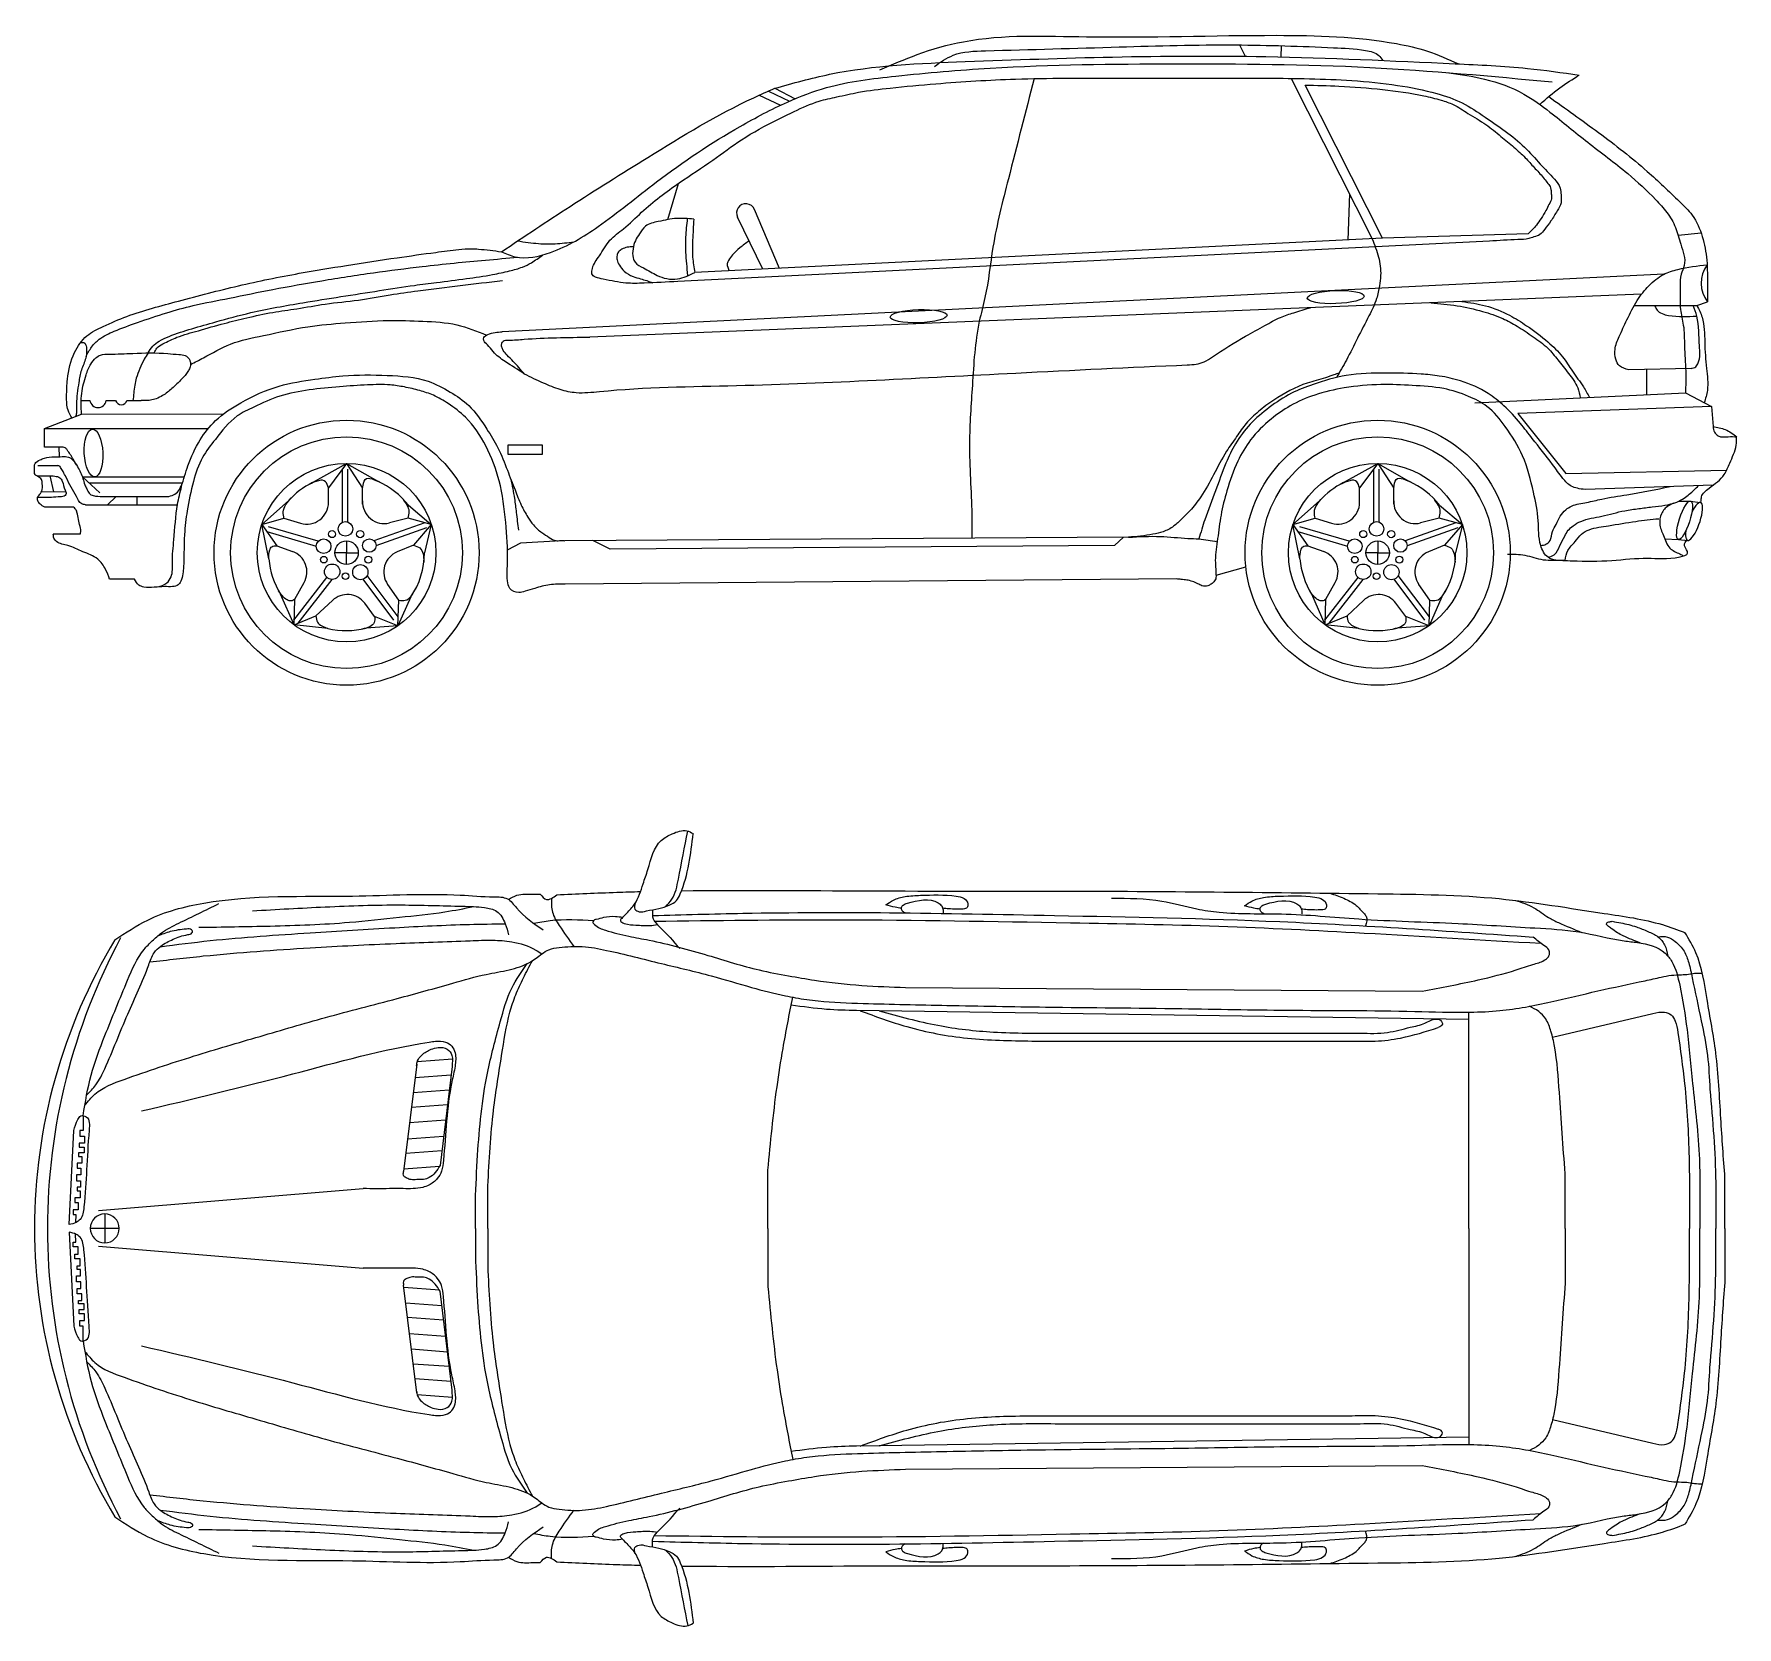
# Model space of a CAD drawing. Header units: millimetres. Extents: x 116290 to 180258, y 22146 to 121276.
# Drawn here: x 140683 to 145370, y 46022 to 50408 of the extents above; entities that cross this region are included whole.
import ezdxf

# ---------------------------------------------------------------- set-up
doc = ezdxf.new("R2010")
doc.units = ezdxf.units.MM

# ---------------------------------------------------------------- blocks, each defined once
blk = doc.blocks.new('A$C388945E2')
for p, q in [((3316.4, 1762.9), (3332.6, 1731.8)), ((3431.6, 1760.8), (3430.8, 1730)), ((2037.5, 1643.5), (2093.6, 1614.6)), ((3458.7, 1670.8), (3681.9, 1229.1)), ((3710.3, 1230.5), (3497.3, 1652.4)), ((1994.6, 1624.4), (2053.5, 1596.8)), ((2020.6, 1636), (2078.5, 1608.1)), ((1743.8, 1282.1), (1772.3, 1381.6)), ((3619.2, 1353.2), (3614.5, 1225.8)), ((2004.7, 1145.5), (1935.2, 1288.9)), ((2051, 1147.8), (1981.5, 1310)), ((4004.6, 1222.4), (1771, 1111.6)), ((3710.3, 1230.5), (1817.5, 1136.2)), ((4111.1, 1242.8), (3710.3, 1230.5)), ((4523.9, 1239), (4587.1, 1245.9)), ((4484.8, 1131.6), (1287.5, 973.1)), ((4423.3, 1076.7), (1528.5, 958.2)), ((4403.2, 1045.6), (4575.5, 1045.7)), ((4575.5, 1045.7), (4604.6, 1055.4)), ((4559.4, 871.9), (4387.9, 868.3)), ((4436.8, 869.4), (4436.8, 799.1)), ((3964.5, 777.6), (4544.1, 804.8)), ((4544.1, 804.8), (4615.4, 767.5)), ((129, 784), (153, 783.9)), ((197.3, 783.8), (223.5, 783.7)), ((254.6, 783.6), (294.2, 783.5)), ((4615.4, 767.5), (4082.9, 748.4)), ((4615.4, 767.5), (4619.9, 712.3)), ((27.5, 706.9), (129.5, 746.2)), ((27.5, 655.3), (27.5, 706.9)), ((27.5, 706.9), (478.7, 706.9)), ((129.5, 746.2), (521.4, 747.5)), ((4082.9, 748.4), (4214.5, 582.5)), ((1398.1, 660.6), (1303.3, 660.6)), ((1303.3, 660.6), (1303.3, 635.7)), ((1398.1, 635.7), (1398.1, 660.6)), ((73.3, 655.3), (27.5, 655.3)), ((67.4, 655.3), (67.9, 629.2)), ((765.6, 557.8), (859.2, 610.5)), ((859.2, 610.5), (809.3, 543.3)), ((859.2, 610.5), (945, 561.4)), ((859.2, 610.5), (903.4, 542.4)), ((1303.3, 635.7), (1398.1, 635.7)), ((3603.4, 557.8), (3697, 610.5)), ((3697, 610.5), (3647.1, 543.3)), ((3697, 610.5), (3741.2, 542.4)), ((3697, 610.5), (3782.8, 561.4)), ((9.5, 604.6), (62.3, 604.6)), ((43, 576.6), (52.9, 532.7)), ((132.4, 573.3), (412.5, 573.3)), ((132.4, 573.3), (179.7, 529.9)), ((847.3, 594.4), (847.3, 448.4)), ((862.2, 594.4), (862.2, 449.5)), ((3685.1, 594.4), (3685.1, 448.4)), ((3700, 594.4), (3700, 449.5)), ((4214.5, 582.5), (4657.7, 592.3)), ((19.2, 532.1), (86.5, 533.3)), ((149.9, 557.2), (407.9, 557.2)), ((193.8, 519.8), (370.5, 519.8)), ((225.1, 519.8), (201.1, 496.6)), ((282.2, 519.8), (282, 496.6)), ((809.3, 499.2), (809.3, 543.3)), ((903.4, 498.3), (903.4, 542.4)), ((3647.1, 499.2), (3647.1, 543.3)), ((3741.2, 498.3), (3741.2, 542.4)), ((4620.7, 551.1), (4268, 538.8)), ((108.1, 489.9), (28.6, 489.9)), ((141, 496.6), (393.8, 496.6)), ((626, 442.3), (699.1, 507.6)), ((1029.3, 495.4), (1092.4, 442.3)), ((3463.8, 442.3), (3537, 507.6)), ((3867.2, 495.4), (3930.2, 442.3)), ((4525.3, 506.5), (4557.2, 507.2)), ((4557.2, 507.2), (4585.3, 503.1)), ((626, 442.3), (687, 459.6)), ((645.4, 347.9), (626, 442.3)), ((626, 442.3), (667.2, 383.7)), ((639.6, 422.9), (776, 382.8)), ((643.8, 437.2), (780.2, 397.1)), ((687, 459.6), (732.5, 445.9)), ((1074.6, 447.1), (934.5, 397.7)), ((1079.6, 433), (940.2, 383.9)), ((1028.4, 459.5), (977.3, 446.8)), ((1092.4, 442.3), (1028.4, 459.5)), ((1092.4, 442.3), (1043.5, 385.4)), ((1092.4, 442.3), (1073.7, 364.8)), ((3463.8, 442.3), (3524.8, 459.6)), ((3463.8, 442.3), (3505, 383.7)), ((3483.2, 347.9), (3463.8, 442.3)), ((3477.4, 422.9), (3613.8, 382.8)), ((3481.7, 437.2), (3618, 397.1)), ((3524.8, 459.6), (3570.3, 445.9)), ((3912.4, 447.1), (3772.3, 397.7)), ((3917.4, 433), (3778, 383.9)), ((3866.2, 459.5), (3815.2, 446.8)), ((3930.2, 442.3), (3866.2, 459.5)), ((3930.2, 442.3), (3881.3, 385.4)), ((3930.2, 442.3), (3911.5, 364.8)), ((125.8, 416.1), (52, 416.1)), ((667.2, 383.7), (710.7, 367.9)), ((859.2, 397.1), (859.2, 364.8)), ((1043.5, 385.4), (998.8, 367.2)), ((1302.3, 372.9), (1338.8, 391.6)), ((1338.8, 391.6), (1448.5, 398.3)), ((3010.8, 407.3), (1459.9, 397.9)), ((1584.7, 374.9), (1537, 398.4)), ((2972.6, 384.5), (1584.7, 374.9)), ((2997.3, 407.2), (2972.6, 384.5)), ((3505, 383.7), (3548.5, 367.9)), ((3697, 397.1), (3697, 364.8)), ((3881.3, 385.4), (3836.6, 367.2)), ((4486.9, 402.9), (4524.6, 401.3)), ((4524.6, 401.3), (4550.4, 398.5)), ((859.2, 364.8), (826.9, 364.8)), ((859.2, 332.5), (859.2, 364.8)), ((859.2, 364.8), (891.5, 364.8)), ((3697, 364.8), (3664.7, 364.8)), ((3697, 364.8), (3729.3, 364.8)), ((3697, 332.5), (3697, 364.8)), ((275.3, 291.9), (207.1, 291.9)), ((714, 179.5), (805.1, 297)), ((716.7, 236.9), (742.4, 282.6)), ((725.8, 170.4), (819.5, 291.3)), ((989.4, 179.3), (905, 291.8)), ((1001.4, 188.2), (916, 302.1)), ((3143.9, 292.7), (1461.3, 278.2)), ((3252.1, 303.3), (3334.3, 325.7)), ((3551.8, 179.5), (3642.9, 297)), ((3554.5, 236.9), (3580.2, 282.6)), ((3563.6, 170.4), (3657.4, 291.3)), ((3827.2, 179.3), (3742.8, 291.8)), ((3839.2, 188.2), (3753.8, 302.1)), ((714.9, 165.9), (677.6, 250.7)), ((714.9, 165.9), (716.7, 236.9)), ((1003, 234), (972.4, 277.7)), ((1035.9, 243.1), (1000.5, 163.8)), ((3552.7, 165.9), (3515.4, 250.7)), ((3552.7, 165.9), (3554.5, 236.9)), ((3840.8, 234), (3810.2, 277.7)), ((3873.7, 243.1), (3838.3, 163.8)), ((714.9, 165.9), (775, 190.7)), ((775, 190.7), (820.4, 233.4)), ((936.5, 188.9), (909.1, 225.6)), ((1000.5, 163.8), (936.5, 188.9)), ((1000.5, 163.8), (1003, 234)), ((3552.7, 165.9), (3612.8, 190.7)), ((3612.8, 190.7), (3658.2, 233.4)), ((3774.3, 188.9), (3746.9, 225.6)), ((3838.3, 163.8), (3774.3, 188.9)), ((3838.3, 163.8), (3840.8, 234)), ((807.7, 156.6), (714.9, 165.9)), ((1000.5, 163.8), (912.8, 157.1)), ((3645.5, 156.6), (3552.7, 165.9)), ((3838.3, 163.8), (3750.6, 157.1))]:
    blk.add_line(p, q)
for centre, radius in [((859.2, 364.8), 364.8), ((3697, 364.8), 364.8), ((859.2, 364.8), 319), ((3697, 364.8), 319), ((859.2, 364.8), 245.7), ((3697, 364.8), 245.7), ((819.3, 416), 9.74), ((856, 430.4), 20.1), ((896.6, 416), 9.89), ((3657.2, 416), 9.74), ((3693.9, 430.4), 20.1), ((3734.4, 416), 9.89), ((796.1, 382.8), 20.1), ((859.2, 364.8), 32.3), ((921.9, 384.4), 18.4), ((3633.9, 382.8), 20.1), ((3697, 364.8), 32.3), ((3759.7, 384.4), 18.4), ((796.5, 345.7), 9.03), ((819.5, 312.5), 21.2), ((897.1, 311.2), 21), ((919, 345.7), 9.69), ((3634.3, 345.7), 9.03), ((3657.4, 312.5), 21.2), ((3734.9, 311.2), 21), ((3756.8, 345.7), 9.69), ((856.2, 300.5), 9.12), ((3694.1, 300.5), 9.12)]:
    blk.add_circle(centre, radius)
for centre, radius, start, end in [((1958.1, 1300), 25.5, 23.1973, 205.8655), ((4673.6, 1106.9), 86.2, 144.3055, 216.7462), ((175.2, 786.9), 22.4, 187.6361, 352.0297), ((239.1, 788.3), 16.2, 196.4329, 343.2329), ((859.2, 364.8), 214.5, 115.8796, 138.2729), ((859.2, 364.8), 214.5, 37.5097, 66.4138), ((3697, 364.8), 214.5, 115.8796, 138.2729), ((3697, 364.8), 214.5, 37.5097, 66.4138), ((749.7, 503.1), 59.7, 253.2358, 0.5225), ((963, 504.7), 59.7, 177.1027, 283.9552), ((3587.5, 503.1), 59.7, 253.2358, 0.5225), ((3800.8, 504.7), 59.7, 177.1027, 283.9552), ((859.2, 364.8), 214.5, 184.5154, 212.1272), ((690.4, 311.8), 59.7, 330.68, 70.1094), ((1021.2, 311.9), 59.7, 112.1417, 214.968), ((859.2, 364.8), 214.5, 325.444, 0), ((3697, 364.8), 214.5, 184.5154, 212.1272), ((3528.2, 311.8), 59.7, 330.68, 70.1094), ((3859.1, 311.9), 59.7, 112.1417, 214.968), ((3697, 364.8), 214.5, 325.444, 0), ((861.3, 189.9), 59.7, 36.6992, 133.2563), ((3699.1, 189.9), 59.7, 36.6992, 133.2563), ((859.2, 364.8), 214.5, 256.0989, 284.4739), ((3697, 364.8), 214.5, 256.0989, 284.4739)]:
    blk.add_arc(centre, radius, start, end)
for centre, major_axis, ratio in [((3581.5, 1068.7), (78.4, 2.6), 0.230361), ((2433.7, 1016), (78.4, 2.6), 0.230361), ((162.9, 639.2), (-3.2, 65.8), 0.386321), ((4541.5, 454.2), (17, 52.9), 0.254912)]:
    blk.add_ellipse(centre, major_axis=major_axis, ratio=ratio)
blk.add_ellipse((4567.8, 450.8), major_axis=(18.4, 52.1), ratio=0.279364, start_param=2.17795, end_param=7.455619)
for points in [[(2327.3, 1694), (2429.5, 1736.4), (2556.7, 1771.9), (2896.1, 1785.4), (3418, 1789.4), (3748.8, 1766.6), (3833.8, 1745.9), (3919.3, 1710.7)], [(2477.2, 1703.8), (2528.7, 1734.4), (2617.7, 1746.9), (2986, 1757.4), (3305.7, 1763), (3575.2, 1755.4), (3663.6, 1747.7), (3700.4, 1733.8), (3710.8, 1720.2)], [(1285.7, 1193.5), (1323.4, 1179.6), (1420.6, 1191.5), (1551.5, 1262.9), (1712.2, 1385.8), (1942.3, 1538.4), (2073.2, 1605.8), (2180.3, 1645.5), (2370.8, 1677.2), (2630.6, 1699), (3137.1, 1710.9), (3675.2, 1701), (4177, 1661.3)], [(2037.5, 1643.5), (2188.6, 1682.1), (2561.7, 1717), (2967.1, 1729.7), (3389.4, 1730.9), (3910.1, 1711.2), (4109.1, 1698.4), (4252, 1679.8)], [(1285.7, 1193.5), (1474.2, 1318.4), (1688.4, 1453.2), (1980, 1617.7), (2037.5, 1643.5)], [(1534.1, 1132.4), (1535.9, 1147.8), (1555, 1182.4), (1584, 1225), (1621.3, 1256.8), (1671.3, 1302.2), (1775, 1383.4), (1867.7, 1446.1), (1945.8, 1501.5), (2045.7, 1557.8), (2091.2, 1579.6), (2159.5, 1608), (2208.6, 1619.8), (2268.6, 1632.5), (2354.9, 1644.3), (2481.2, 1656.1), (2700.5, 1668.9), (2973.1, 1671.6), (3392.7, 1671.3), (3626.1, 1664.9), (3751.8, 1651.7), (3859.6, 1629.1), (3929.4, 1603.5), (3992.4, 1564.4), (4047.9, 1525.4), (4101.2, 1481.3), (4144.3, 1435.1), (4183.3, 1393.1), (4199, 1369), (4201.6, 1349.9), (4201.6, 1328.2), (4191.1, 1306.4), (4173.9, 1278.4), (4156.8, 1255.3), (4143.6, 1240.8), (4127.1, 1234.2), (4112.6, 1229.6), (4083, 1227), (4004.6, 1222.4)], [(2751.4, 1670.2), (2680.7, 1394.3), (2638.2, 1205.8), (2616.2, 1067.6), (2600.7, 1002.1), (2581.5, 826.4), (2573.7, 666.2), (2580, 469.9), (2580.4, 404.7)], [(3497.3, 1652.4), (3590.4, 1649.7), (3710.4, 1640.1), (3824, 1622.8), (3871.5, 1610.9), (3905, 1598.7), (3945.6, 1574.6), (3994.8, 1543.6), (4036.2, 1511.2), (4072.2, 1481), (4103.2, 1452.5), (4127.7, 1425.5), (4152.9, 1397.7), (4163, 1384.7), (4171.6, 1372.8), (4173.8, 1365.3), (4174.9, 1353.4), (4175.2, 1339.4), (4168.4, 1323.9), (4160.1, 1306.8), (4146.8, 1285.2), (4133.8, 1266.9), (4111.1, 1242.8)], [(3893.2, 1686.4), (3991.2, 1669), (4099.1, 1627.8), (4171, 1578.2), (4275.2, 1494.9), (4385.1, 1408.6), (4462.2, 1336.8), (4493, 1301.5), (4516.6, 1260.7), (4531, 1214.3), (4540.8, 1155.5), (4532.4, 1131.7), (4529.1, 1098.4), (4529.7, 1059.9), (4530.4, 1034.8), (4538.2, 991.7), (4541.5, 934.2), (4544.8, 864.9), (4544.1, 804.8)], [(4143.3, 1599.1), (4198.1, 1645), (4252, 1679.8)], [(4167.8, 1620.7), (4305.1, 1521.5), (4438.9, 1414.9), (4527.8, 1331.7), (4562.4, 1294.3), (4590.5, 1235.4), (4602.7, 1170.4), (4604.6, 1098.4), (4604.6, 1055.4)], [(1814.5, 1283.2), (1768.2, 1285.1), (1717.2, 1276.7), (1682, 1263.8), (1665.3, 1242.4), (1654.2, 1223.9), (1647.7, 1201.7), (1647.7, 1176.7), (1653.3, 1164.6), (1676.4, 1148.9), (1714.4, 1128.5), (1740.3, 1119.6), (1770.1, 1118.8), (1817.5, 1136.2)], [(1796.9, 1285.1), (1792.3, 1234.1), (1792.3, 1192.4), (1797.8, 1128.5)], [(1814.5, 1283.2), (1811.7, 1225.8), (1811.7, 1178.5), (1817.5, 1136.2)], [(1330.2, 1223.3), (1387.8, 1216.1), (1433.4, 1215.5), (1484.8, 1220.7)], [(1967, 1223.4), (1941.8, 1204.1), (1921.4, 1184.7), (1910.4, 1169.7), (1906.9, 1160.9), (1912.6, 1140.9)], [(3681.9, 1229.1), (3699.3, 1179), (3705.2, 1127.9), (3702.2, 1099.9), (3693.9, 1064.5), (3673.1, 1017), (3641.5, 955.7), (3611.1, 895.4), (3583.6, 847.3)], [(102.9, 736), (92.8, 757), (88.7, 795.4), (91.2, 842.4), (110.8, 916.1), (144.5, 961.8), (189.5, 988.1), (254.3, 1015.4), (396.4, 1057.5), (561.6, 1099.8), (729.2, 1134.1), (859.4, 1155.9), (998.5, 1177), (1104.5, 1191.8), (1168.4, 1199.6), (1202.4, 1201.8), (1222.4, 1200.8), (1285.7, 1193.5)], [(142.1, 904.7), (157.4, 931), (178.5, 952.4), (219.7, 974.6), (283.6, 998.8), (364.3, 1025.6), (436.8, 1045.2), (536.8, 1065.8), (656.3, 1089.8), (791, 1113.7), (933.3, 1135.9), (1067.4, 1152.7), (1155.6, 1162.4), (1241.5, 1170.6), (1331, 1178.2)], [(313.5, 914.9), (325.6, 933.1), (343.5, 947.6), (371, 960.6), (432.9, 981.5), (499.3, 1000.5), (595.7, 1025.9), (739.3, 1053), (843.7, 1070), (950.2, 1086.5), (1046.1, 1101), (1107, 1108.5), (1189.1, 1119.5), (1261.1, 1130.5), (1307.5, 1140.9), (1343.4, 1151.4), (1367.9, 1163.4), (1398.5, 1184.4)], [(1648.7, 1206.7), (1631.7, 1205.8), (1617, 1200.6), (1607.5, 1192.9), (1603.6, 1183.8), (1603.6, 1170.9), (1610.1, 1156.6), (1623.5, 1140.3), (1647.6, 1125.2), (1668.4, 1119.1), (1701.7, 1108)], [(1771, 1111.6), (1678.5, 1107), (1627.5, 1107.4), (1597.9, 1111.7), (1565.8, 1117.7), (1544, 1123.8), (1537.7, 1127.2), (1534.1, 1132.4)], [(4387.9, 868.3), (4362.4, 879.7), (4352.1, 897.6), (4350.2, 924.9), (4361.5, 959.7), (4383.2, 1005.9), (4411.5, 1059.6), (4443.5, 1100.1), (4484, 1131.2), (4523.5, 1144.9), (4603.6, 1157.8)], [(329.9, 914.9), (337.1, 928.1), (353.9, 940), (392.5, 957.9), (451.3, 976.2), (522.6, 996.2), (584.4, 1011.5), (656, 1026.6), (722.4, 1036.7), (800.4, 1049.4), (891.8, 1060.6), (979, 1074.8), (1055.6, 1085.9), (1288.4, 1114.3)], [(1348.1, 857.4), (1400, 832.8), (1446.4, 814.8), (1491.2, 805.9), (1555.5, 808.8), (1932.3, 825.3), (2701.2, 859.6), (3172.6, 882.1), (3197.8, 884.2), (3219.4, 890.3), (3242.4, 904.1), (3333.6, 961.1), (3386.7, 990.4), (3429.8, 1012.7), (3465.9, 1025.7), (3512, 1039.4)], [(3843.1, 1052.9), (3915.7, 1044.7), (3985.8, 1029.3), (4041.1, 1009.7), (4081, 988.7), (4125.1, 959.4), (4165, 927.9), (4193, 895.7), (4222.4, 858.6), (4247.6, 818.7), (4254.3, 791.2)], [(3928.9, 1056.4), (3993.5, 1044.7), (4059.9, 1018.5), (4107, 989.7), (4165.6, 945.1), (4205.8, 904.1), (4232.8, 864.8), (4263.4, 821.2), (4280.1, 792.4)], [(4460, 1043.9), (4466, 1032.8), (4497.7, 1018.3), (4575.2, 1016.4)], [(4559.4, 871.9), (4572.3, 876.9), (4579.4, 887.6), (4582.5, 934.3), (4575.2, 1016.4), (4565.6, 1045.7)], [(4575.5, 1045.7), (4589.9, 1013.1), (4597.2, 944.1), (4602, 872), (4604.4, 811.9), (4595.7, 777.8)], [(429.7, 883.2), (465.4, 901.5), (539.8, 939.2), (630.6, 962.8), (752.9, 987), (855.6, 997.6), (974.4, 1004.1), (1069.4, 1002.3), (1162.8, 992.2), (1243.9, 963.9)], [(127.5, 943.8), (138.6, 942), (142.6, 934.1), (143.6, 921.9), (141.3, 900.6), (129.4, 867.7), (122.2, 833.9), (117.9, 803.2), (116, 774.6), (115.6, 758.5), (115.6, 748.7), (113.2, 739.9)], [(1348.1, 857.4), (1317.8, 891.5), (1301.1, 908.7), (1290.4, 921.7), (1286.3, 931.2), (1286.3, 940.1), (1290.4, 947.3), (1304.7, 950.2), (1348, 952.6), (1528.5, 958.2)], [(313.5, 914.9), (302.4, 897.4), (290.5, 871.6), (280.4, 845.5), (276.2, 825.9), (271.4, 783.6)], [(340, 270.5), (364.3, 281.5), (376.3, 298.4), (379.8, 337.8), (384, 400.3), (393.9, 497.4), (405.2, 547.3), (422.7, 604.3), (456.5, 675.7), (498.8, 728.4), (568.4, 777.7), (673.7, 823.4), (772.2, 842.4), (848.9, 851.6), (971.3, 853), (1083.5, 836.8), (1144.7, 807.3), (1195.4, 770), (1245.3, 705.3), (1275.6, 654), (1301.8, 591.7), (1322.9, 537.6), (1339.8, 496.1), (1358.1, 463), (1373.6, 441.2), (1396.8, 420.1), (1417.2, 406.8), (1434.8, 398.3), (1448.9, 398.3), (1459.9, 397.9)], [(3590.7, 859.3), (3576.8, 854.6), (3553.3, 846.6), (3502.9, 831.9), (3411, 785), (3368.6, 753.3), (3335.2, 720.6), (3308.9, 684.6), (3280.9, 644.1), (3245.4, 579.3), (3210.3, 518.5), (3180.2, 480.1), (3158.3, 458.2), (3135.2, 437.5), (3106.7, 422.7), (3078.3, 415.6), (3010.8, 407.3)], [(4268, 538.8), (4246.6, 542.1), (4229.9, 548), (4206.8, 569.6), (4178.3, 607.8), (4122.6, 679.2), (4089.7, 720.9), (4044.6, 769.5), (4000.8, 803.3), (3925, 837.8), (3866.7, 851.3), (3816.5, 856.7), (3720.2, 859.4), (3610.4, 852.7), (3519.5, 828.3), (3459.9, 803.9), (3398.8, 764.6), (3346, 718.5), (3306, 665), (3279.5, 611.4), (3251, 535.6), (3221.2, 455.6), (3204.9, 402.8)], [(1461.3, 278.2), (1417.9, 276.4), (1377.2, 266.7), (1350.3, 258.5), (1333.2, 255.3), (1308.8, 266.7), (1302.2, 287.8), (1302.2, 340.8), (1297.3, 448.3), (1279.3, 562.7), (1242.6, 658.8), (1186.4, 737.8), (1138.9, 775.5), (1098.1, 798.3), (1060.6, 811.3), (1018.3, 821.1), (979.2, 826.8), (917.2, 826.8), (839.8, 821.9), (756.7, 813), (675.7, 795.8), (604, 765.7), (558.4, 741.3), (498.1, 676.9), (463, 627.3), (437.7, 561), (420.5, 480.4), (413.2, 415.2), (409.1, 312.4), (405, 290.9), (396.1, 276.8), (380.4, 271.5), (357.9, 271.5), (301.1, 270.4), (287.6, 275.5), (275.3, 291.9)], [(4213, 343.5), (4165.8, 352.1), (4145.7, 384.8), (4139, 452.9), (4125.9, 531.3), (4095.9, 631.3), (4048.3, 711.9), (3997.6, 767.8), (3946.9, 795.3), (3878.7, 816.6), (3792.4, 825.3), (3706.1, 827.8), (3605.1, 818.4), (3523.8, 799), (3456.2, 769), (3403.7, 732.8), (3347.4, 675.3), (3312.2, 616.9), (3282.1, 535.5), (3265.9, 468.6), (3256.5, 403.6), (3250.2, 343.6), (3251.5, 319.8), (3252.1, 300.2), (3251.5, 293.3), (3248.3, 287), (3238.3, 278.3), (3229.6, 273.9), (3213.3, 273.9), (3202.1, 279.5), (3187, 285.8), (3172, 289.5), (3156.4, 291.4), (3143.9, 292.7)], [(4619.9, 712.3), (4624.1, 697.1), (4634.2, 686.2), (4661.7, 684.3), (4685.8, 683.9)], [(4619.9, 712.3), (4653.8, 703.9), (4685.8, 683.9)], [(28.6, 489.9), (15.7, 498.7), (9.5, 507.6), (9.5, 519.2), (16.7, 528), (20.2, 534.5), (21.9, 554.7), (19.7, 566.5), (9.6, 574.9), (1.8, 580.1), (0, 592.8), (1.8, 610.4), (15.8, 620.4), (27.5, 625.6), (54.8, 629), (76.7, 629.4), (93.8, 628.1), (105.7, 619.8), (118.4, 601.8), (133.8, 569.4), (139, 551.8), (144.3, 540.9), (150.9, 528.6), (161.8, 522), (168.4, 520.7), (193.8, 519.8)], [(115.6, 606.5), (98.7, 635.6), (90.1, 647.9), (84.9, 653.8), (73.3, 655.3)], [(6.6, 576.4), (38.4, 576.7), (56.2, 575.7), (69.9, 571.1), (76.6, 561.9), (84.7, 537), (87.8, 527.8), (84.7, 522.2), (71.5, 518.7), (47, 517.2), (8.7, 516.5)], [(141, 496.6), (130.2, 499.6), (115.6, 519.7), (101, 545.4), (87.7, 572), (78.8, 588.1), (72.3, 599.5), (68.7, 603.4), (66.3, 604), (62.3, 604.6)], [(809.3, 543.3), (801.6, 560.3), (755.6, 552.6)], [(903.4, 542.4), (910.5, 566.4), (956.1, 556.1)], [(1310.7, 569.1), (1321.3, 514), (1326.1, 475.7), (1332.3, 426.8)], [(3647.1, 543.3), (3639.4, 560.3), (3593.4, 552.6)], [(3741.2, 542.4), (3748.3, 566.4), (3793.9, 556.1)], [(370.5, 519.8), (386.5, 525.7), (408, 557.8)], [(687, 459.6), (684.9, 477.1), (707, 515.9)], [(3524.8, 459.6), (3522.7, 477.1), (3544.8, 515.9)], [(4165.8, 352.1), (4183.1, 359.4), (4198.4, 384.7), (4211.8, 410.6), (4221.7, 426.6), (4235.1, 439.2), (4256.4, 451.2), (4313.6, 465.2), (4376.8, 480.5), (4416.1, 486.4), (4452.7, 491.1), (4520.6, 504.4), (4540.5, 515), (4567.8, 537.7), (4579.8, 549.6)], [(125.8, 416.1), (128.2, 424.6), (127, 432.4), (118.4, 471.2), (115.3, 481.7), (108.1, 489.9)], [(1028.4, 459.5), (1031.6, 478.4), (1016, 511.1)], [(3866.2, 459.5), (3869.4, 478.4), (3853.8, 511.1)], [(4510.9, 500.9), (4486, 484.4), (4478, 471.8), (4473.3, 444.5), (4483.3, 412.6), (4501.3, 377.4), (4528.6, 361.4), (4538.8, 355.9)], [(4213, 343.5), (4220.4, 370.7), (4240.4, 395.3), (4257.7, 415.9), (4279, 427.9), (4332.2, 439.2), (4407.4, 451.2), (4470.7, 458.5)], [(207.1, 291.9), (195.9, 319), (174.4, 347), (133.3, 367.6), (92.2, 384.4), (61.3, 395.6), (53.9, 404.9), (52, 416.1)], [(645.4, 347.9), (647.9, 372.3), (653.5, 381.4), (667.2, 383.7)], [(1043.5, 385.4), (1060.6, 378), (1072.1, 339.1)], [(3010.8, 407.3), (3099, 409.6), (3174.9, 404.3), (3204.9, 402.8), (3255.2, 395.2)], [(3483.2, 347.9), (3485.8, 372.3), (3491.3, 381.4), (3505, 383.7)], [(3881.3, 385.4), (3898.4, 378), (3910, 339.1)], [(716.7, 236.9), (706.6, 231.9), (695.9, 234.9), (672.2, 259.8)], [(1003, 234), (1020.8, 233.7), (1049.5, 265.8)], [(3554.5, 236.9), (3544.4, 231.9), (3533.7, 234.9), (3510, 259.8)], [(3840.8, 234), (3858.6, 233.7), (3887.3, 265.8)], [(775, 190.7), (779.1, 173.7), (807.7, 156.6)], [(936.5, 188.9), (935.6, 172.7), (901.6, 154.6)], [(3612.8, 190.7), (3616.9, 173.7), (3645.5, 156.6)], [(3774.3, 188.9), (3773.4, 172.7), (3739.4, 154.6)]]:
    blk.add_spline(points, degree=3)
for points, knots in [([(1348.1, 857.4), (1330.8, 868.4), (1301.2, 887.1), (1265, 912.4), (1250, 935.8), (1236.1, 945.8), (1235.6, 960.3), (1256.8, 970), (1274.5, 972.7), (1287.5, 973.1)], [0, 0, 0, 0, 0.01246034, 0.02120582, 0.0260111, 0.02921462, 0.03085485, 0.03364475, 0.04148521, 0.04148521, 0.04148521, 0.04148521]), ([(129.5, 746.2), (128.8, 765.5), (127.4, 802.3), (139.8, 848.4), (152.1, 882.1), (166.9, 900.2), (184.4, 912), (220.3, 911.2), (280.9, 914.7), (345.6, 915.9), (393.2, 910.7), (414.5, 909.6), (425.4, 900.5), (429.6, 890.3), (430.1, 881.6), (427.4, 872.3), (420.5, 859.1), (403.2, 840.1), (380.1, 817.9), (357.1, 798.7), (336.5, 788.6), (320.1, 784.2), (306.1, 783.5), (297.8, 783.5), (294.2, 783.5)], [0, 0, 0, 0, 0.0115219, 0.0220737, 0.0285229, 0.0329556, 0.0359526, 0.0408532, 0.0537815, 0.0731637, 0.0793293, 0.0828817, 0.085661, 0.0872733, 0.0894985, 0.0907054, 0.0930724, 0.0984134, 0.1060513, 0.1124686, 0.1163524, 0.1197431, 0.1226105, 0.1247664, 0.1247664, 0.1247664, 0.1247664]), ([(4586.2, 502.9), (4587.6, 511.6), (4587.3, 525.6), (4616.7, 548.9), (4650.4, 571.6), (4667.7, 617.3), (4684.6, 650.7), (4684.8, 676.1), (4684.9, 684)], [0.13237064, 0.13237064, 0.13237064, 0.13237064, 0.13465927, 0.14100944, 0.15230399, 0.15931064, 0.16973785, 0.17445592, 0.17445592, 0.17445592, 0.17445592]), ([(4145.7, 384.8), (4150.7, 385.4), (4160.7, 386.6), (4175.8, 400), (4175.5, 422.8), (4189.5, 443.3), (4197.9, 465.7), (4213.2, 482.8), (4237.2, 498.6), (4272.5, 502.4), (4322.5, 515.1), (4399.9, 526.7), (4462.5, 539.1), (4502.2, 547)], [0, 0, 0, 0, 0.00299952, 0.00602343, 0.01114724, 0.01566951, 0.02069425, 0.02547246, 0.02921367, 0.03777468, 0.04628541, 0.06044235, 0.08478372, 0.08478372, 0.08478372, 0.08478372]), ([(4054.6, 361.1), (4070.5, 361.1), (4104, 361), (4144.2, 344.1), (4188.7, 345.1), (4251.5, 340.9), (4336.9, 341.2), (4439.8, 353.9), (4499.3, 344.4), (4558.4, 361), (4542, 378.8), (4540.1, 389.6), (4547.7, 399.7)], [0, 0, 0, 0, 0.0095457, 0.0199918, 0.0255867, 0.0361557, 0.0578996, 0.0776109, 0.0957336, 0.100358, 0.104807, 0.1063524, 0.1063524, 0.1063524, 0.1063524])]:
    blk.add_open_spline(points, degree=3, knots=knots)
blk = doc.blocks.new('A$C16540AB1')
for p, q in [((2397.5, 1758.2), (3819.7, 1747.7)), ((3948.1, 1669.7), (2262.9, 1694.5)), ((3948.1, 1095), (3948.1, 1690.2)), ((4178.4, 1621.5), (4454.4, 1686.2)), ((2745.1, 1610.8), (3626.7, 1610.8)), ((2820.5, 1632.8), (3649.2, 1632.8)), ((1052.5, 1547.5), (1016.1, 1251.7)), ((1150.6, 1560.4), (1053.7, 1553.2)), ((1146.3, 1516.6), (1047.8, 1509.2)), ((1149.4, 1540.9), (1116.5, 1268.3)), ((1141.2, 1475.7), (1042.8, 1468.4)), ((1136.6, 1435.4), (1037.8, 1428)), ((95.6, 1105.6), (108.8, 1364.6)), ((134.3, 1364.5), (125.2, 1364.5)), ((125.2, 1364.5), (125.2, 1349)), ((134.3, 1405.2), (134.3, 1364.5)), ((1131.5, 1392.8), (1032.5, 1385.5)), ((137.9, 1329.9), (123, 1329.9)), ((123, 1329.9), (123, 1318.6)), ((123, 1318.6), (137.2, 1318.6)), ((125.2, 1349), (137.9, 1349)), ((137.2, 1318.6), (137.2, 1303.1)), ((137.9, 1349), (137.9, 1329.9)), ((1126.1, 1347.8), (1027, 1340.4)), ((130.8, 1274.8), (118.1, 1274.8)), ((118.1, 1274.8), (118.1, 1260.7)), ((137.2, 1303.1), (121.6, 1303.1)), ((121.6, 1303.1), (121.6, 1293.2)), ((121.6, 1293.2), (130.8, 1293.2)), ((130.8, 1293.2), (130.8, 1274.8)), ((1114.9, 1265.4), (1016.9, 1258.2)), ((1121.3, 1308.1), (1022.1, 1300.7)), ((128, 1242.3), (116, 1242.3)), ((116, 1242.3), (116, 1226)), ((116, 1226), (127.3, 1226)), ((118.1, 1260.7), (128, 1260.7)), ((127.3, 1226), (127.3, 1208.4)), ((128, 1260.7), (128, 1242.3)), ((2018.7, 1095), (2018.7, 1255.6)), ((4212.9, 1095), (4212.9, 1245.5)), ((4584, 1223.6), (4584, 1095)), ((4627.7, 1220.8), (4627.7, 1095)), ((4652.9, 1095), (4652.9, 1233.9)), ((125.9, 1178.7), (111.7, 1178.7)), ((111.7, 1178.7), (111.7, 1166)), ((127.3, 1208.4), (118.1, 1208.4)), ((118.1, 1208.4), (118.1, 1198.5)), ((118.1, 1198.5), (125.9, 1198.5)), ((125.9, 1198.5), (125.9, 1178.7)), ((176.7, 1143.7), (904.8, 1204.3)), ((1247.6, 1095), (1247.6, 1199)), ((4555.3, 1213.9), (4555.3, 1095)), ((120.2, 1146.2), (106.8, 1146.2)), ((106.8, 1146.2), (106.8, 1132.8)), ((106.8, 1132.8), (113.8, 1132.8)), ((111.7, 1166), (120.2, 1166)), ((113.8, 1132.8), (112.9, 1110.4)), ((120.2, 1166), (120.2, 1146.2)), ((193.6, 1134.8), (193.6, 1055.1)), ((1213.8, 1095), (1213.8, 1169.8)), ((95.6, 1084.3), (108.8, 825.4)), ((113.8, 1057.1), (112.9, 1079.5)), ((233.5, 1095), (153.8, 1095)), ((1213.8, 1095), (1213.8, 1020.1)), ((1247.6, 1095), (1247.6, 991)), ((2018.7, 1095), (2018.7, 934.3)), ((3948.1, 1095), (3948.1, 499.7)), ((4212.9, 1095), (4212.9, 944.4)), ((4555.3, 976), (4555.3, 1095)), ((4584, 966.3), (4584, 1095)), ((4627.7, 969.2), (4627.7, 1095)), ((4652.9, 1095), (4652.9, 956)), ((106.8, 1043.7), (106.8, 1057.1)), ((106.8, 1057.1), (113.8, 1057.1)), ((120.2, 1043.7), (106.8, 1043.7)), ((120.2, 1023.9), (120.2, 1043.7)), ((176.7, 1046.2), (904.8, 985.6)), ((111.7, 1011.2), (111.7, 1023.9)), ((111.7, 1023.9), (120.2, 1023.9)), ((125.9, 1011.2), (111.7, 1011.2)), ((118.1, 981.5), (118.1, 991.4)), ((118.1, 991.4), (125.9, 991.4)), ((125.9, 991.4), (125.9, 1011.2)), ((116, 947.6), (116, 963.9)), ((116, 963.9), (127.3, 963.9)), ((128, 947.6), (116, 947.6)), ((127.3, 981.5), (118.1, 981.5)), ((127.3, 963.9), (127.3, 981.5)), ((128, 929.3), (128, 947.6)), ((1052.5, 642.4), (1016.1, 938.3)), ((118.1, 915.1), (118.1, 929.3)), ((118.1, 929.3), (128, 929.3)), ((130.8, 915.1), (118.1, 915.1)), ((121.6, 886.9), (121.6, 896.7)), ((121.6, 896.7), (130.8, 896.7)), ((130.8, 896.7), (130.8, 915.1)), ((1114.9, 924.5), (1016.9, 931.8)), ((1149.4, 649), (1116.5, 921.6)), ((137.2, 886.9), (121.6, 886.9)), ((123, 860), (123, 871.3)), ((123, 871.3), (137.2, 871.3)), ((137.9, 860), (123, 860)), ((137.2, 871.3), (137.2, 886.9)), ((137.9, 840.9), (137.9, 860)), ((1121.3, 881.8), (1022.1, 889.2)), ((1126.1, 842.1), (1027, 849.5)), ((125.2, 825.4), (125.2, 840.9)), ((125.2, 840.9), (137.9, 840.9)), ((134.3, 825.4), (125.2, 825.4)), ((134.3, 784.7), (134.3, 825.4)), ((1131.5, 797.1), (1032.5, 804.5)), ((1136.6, 754.5), (1037.8, 761.9)), ((1141.2, 714.2), (1042.8, 721.5)), ((1146.3, 673.4), (1047.8, 680.7)), ((1150.6, 629.5), (1053.7, 636.7)), ((2745.1, 579.1), (3626.7, 579.1)), ((4178.4, 568.5), (4454.4, 503.8)), ((3948.1, 520.2), (2262.9, 495.4)), ((2820.5, 557.1), (3649.2, 557.1)), ((2397.5, 431.8), (3819.7, 442.2))]:
    blk.add_line(p, q)
for centre, radius, start, end in [((1546.5, 1091.5), 1546.5, 148.9345, 179.8703), ((1723.7, 1095.3), 1687.6, 151.7291, 180.0119), ((193.6, 1095), 39.8, 0, 180), ((1546.5, 1098.5), 1546.5, 180.1297, 211.0655), ((1723.7, 1094.6), 1687.6, 179.9881, 208.2709), ((193.6, 1095), 39.8, 180, 0)]:
    blk.add_arc(centre, radius, start, end)
for points in [[(1618.7, 1950.9), (1641.6, 1975.1), (1651.8, 1987.9), (1675.4, 2043.5), (1688.5, 2082.8), (1725.4, 2163.3), (1755.7, 2181.3), (1795.8, 2189.5), (1813, 2182.1)], [(1653.9, 1991), (1653, 1973.7), (1664.1, 1966.9), (1684.6, 1969), (1718.8, 1975.3), (1747.1, 1984.7), (1767.1, 1997.3), (1777.6, 2015.7), (1813, 2182.1)], [(1737.1, 1980.7), (1754.5, 2001), (1772.4, 2056.2), (1798.2, 2188.9)], [(221.8, 1889.5), (312, 1943.9), (466.4, 1990.6), (875.1, 2010), (1172.2, 2012.6), (1264.3, 2007.9), (1301.9, 2002.2), (1326.6, 1977.6), (1400.5, 1916.7)], [(1305.1, 2000.3), (1328, 2012.3), (1371.6, 2015.2), (1392, 2015.2)], [(3565.5, 2017.9), (3603.6, 2003.7), (3637.7, 1984.3), (3658.5, 1962.9), (3665.2, 1954.2), (3663.6, 1927.6)], [(134.3, 1405.2), (156.2, 1516.7), (194.1, 1625.6), (256.6, 1778.6), (301.9, 1863.1), (324.4, 1886.6), (349.7, 1908.4), (397.5, 1935.3), (507.7, 1989.1)], [(452.5, 1924), (648.9, 1927.5), (867.1, 1937.8), (1004.9, 1951.6), (1130, 1966.5), (1209.3, 1980.9)], [(600.1, 1969.4), (800.4, 1980.1), (1009.6, 1985.5), (1177.7, 1981.9), (1238.6, 1978.3), (1272.5, 1967.6), (1295.8, 1933.6), (1304.9, 1903.4)], [(1392, 2015.2), (1409.4, 2000.7), (1437.5, 2013.3)], [(1423.4, 2003.7), (1425.9, 1965.9), (1444.5, 1928.7), (1484.9, 1870.8)], [(1701.5, 1972.1), (1702.7, 1947.3), (1720.5, 1925.5), (1776, 1865.3)], [(2343.8, 1985.8), (2364.1, 1998.6), (2396.2, 2008.5), (2438.9, 2012), (2537, 2009.6), (2558.7, 2003), (2569.1, 1988.6), (2567.3, 1978.3), (2556.3, 1974.1)], [(2386.4, 1976.4), (2369, 1978.9), (2343.8, 1985.8)], [(2396.4, 1963.7), (2388.6, 1969.6), (2386.5, 1978.3), (2391, 1985.1), (2402.7, 1990.3), (2487.8, 1991), (2497.1, 1982.7), (2501.2, 1972.1), (2501.1, 1962.3)], [(2556.3, 1974.1), (2516.7, 1974.8), (2500.2, 1976.5)], [(2964.3, 2004), (3103.3, 1996.3), (3199, 1974.7), (3260.8, 1965.4), (3432.2, 1960.8), (3645.4, 1946.9), (3918.1, 1934.5), (4129.7, 1922.1), (4250.2, 1911.3), (4375.3, 1886.6), (4412.3, 1882), (4488, 1852.7), (4506.6, 1829.5), (4528.2, 1764.7), (4548.4, 1642.3), (4563.8, 1494.2), (4582.4, 1285.4), (4584, 1223.6)], [(3330.7, 1983.4), (3351, 1996.2), (3383.1, 2006.2), (3425.8, 2009.6), (3523.9, 2007.2), (3545.6, 2000.6), (3555.9, 1986.2), (3554.2, 1975.9), (3543.2, 1971.7)], [(3373.2, 1974), (3355.8, 1976.6), (3330.7, 1983.4)], [(3383.3, 1961.3), (3375.5, 1967.3), (3373.4, 1975.9), (3377.9, 1982.7), (3389.6, 1987.9), (3474.7, 1988.6), (3484, 1980.3), (3488.1, 1969.7), (3487.9, 1959.9)], [(3543.2, 1971.7), (3503.6, 1972.4), (3487.1, 1974.2)], [(4075.9, 1998), (4126.6, 1977.7), (4167.5, 1950.8), (4194.4, 1936.9), (4259, 1909.8)], [(346, 1870.4), (483.8, 1887.2), (759.2, 1908.6), (991.7, 1922.9), (1197.4, 1931.9), (1295.8, 1933.6)], [(1374, 1935.1), (1419.8, 1942.6), (1539.4, 1942.6)], [(1618.7, 1950.9), (1599.4, 1953), (1566.7, 1950.5), (1546.3, 1945.4), (1541.5, 1944.2), (1536.8, 1939.1), (1541.3, 1931.6), (1571.7, 1915.9), (1636.1, 1899.5), (1691.6, 1888.5), (1853.4, 1846.7), (1995.2, 1806.4), (2075.9, 1790.4), (2147.3, 1778.2), (2277.4, 1763.9), (2397.5, 1758.2)], [(1618.7, 1950.9), (1612.8, 1942), (1623.4, 1934.7), (1655.7, 1930.1), (1694.1, 1928.8), (1714.1, 1931.6)], [(1701.9, 1956.4), (1950.2, 1962.5), (2353.8, 1964.1), (2807.8, 1956.5), (3427.9, 1939.6), (4124.9, 1897.1)], [(1706.1, 1940.8), (2213.3, 1944.7), (2851.7, 1936.4), (3259.9, 1927), (3659.5, 1908.2), (4146, 1879.8)], [(4419.3, 1880.9), (4396.5, 1890), (4372.8, 1900.2), (4356.7, 1909), (4339.9, 1920.6), (4330.3, 1927.8), (4327, 1931.6), (4326.8, 1933.9), (4328.6, 1936.9), (4333.3, 1938.9), (4342.8, 1940.4)], [(4342.8, 1940.4), (4366.5, 1936.2), (4409.1, 1925), (4440.8, 1912.5), (4468.3, 1897.9), (4486.7, 1875.3), (4495.3, 1845.3)], [(143.9, 1461.8), (169.2, 1490.3), (193.6, 1534.5), (256.8, 1684.5), (314.8, 1820.5), (329.8, 1853.9), (347.7, 1871.8), (381.7, 1890.9), (422, 1903.7), (433.6, 1908.3), (434.9, 1913.6), (432.6, 1916.9), (418.4, 1919.2), (374, 1911.9), (339, 1899.9)], [(317.6, 1828.4), (465, 1844.9), (759.4, 1867.4), (995.3, 1879.4), (1199.6, 1886.9), (1261.2, 1888.4), (1313.8, 1883.9), (1379.9, 1861.4), (1396.4, 1850.9)], [(3819.7, 1747.7), (3973.7, 1779.1), (4077.8, 1806.7), (4124.1, 1821.7), (4155.5, 1833), (4166.8, 1843), (4170.2, 1851.3), (4168.2, 1861.7), (4154.7, 1873.5), (4124.9, 1897.1)], [(4468.1, 1898), (4495, 1897), (4515.9, 1884.9), (4540.2, 1857.8), (4553.1, 1826.5), (4562.7, 1785.2), (4587.6, 1666.6), (4604.8, 1570.6), (4611.6, 1478.1), (4622, 1348.7), (4627.7, 1220.8)], [(4652.9, 1233.9), (4641.4, 1397.5), (4627.7, 1578.3), (4603.7, 1724.7), (4572.8, 1853.8), (4542.6, 1909.7)], [(139, 1433.8), (166.7, 1464.5), (246.8, 1505), (439.7, 1569.6), (621.1, 1623.6), (801.5, 1675.6), (998.7, 1727.8), (1152.1, 1770.3), (1243.7, 1794.4), (1306.4, 1806.9), (1364.3, 1828.1), (1396.4, 1850.9)], [(1247.6, 1199), (1262.4, 1409), (1286, 1571.2), (1309, 1690.2), (1324.9, 1738), (1346, 1784.6), (1370.6, 1832)], [(1396.4, 1850.9), (1416.2, 1862.2), (1444.4, 1868.3), (1508, 1871), (1574.8, 1860.5), (1725.7, 1824.1), (1863, 1790.2), (1973.6, 1758.5), (2067.1, 1735.3), (2095, 1729.9), (2156.9, 1721.4), (2280.9, 1714.4), (2511.5, 1709), (2783.2, 1704.4), (3157.9, 1700), (3447.1, 1695.7), (3799.2, 1692.4), (3951.9, 1690.2), (4033, 1694.6), (4173.7, 1718.4), (4303, 1748.7), (4432.8, 1776.8), (4477.2, 1786.5), (4505.4, 1791.9), (4533.4, 1793.4), (4552.6, 1794.7), (4569.1, 1797.4), (4590.4, 1798)], [(2018.7, 1255.6), (2043.9, 1484.3), (2060.5, 1590.5), (2087, 1731.4)], [(2262.9, 1694.5), (2179.8, 1698), (2082.8, 1709.7)], [(2273.1, 1694.3), (2401, 1650.5), (2567.8, 1618.7), (2745.1, 1610.8)], [(2324.6, 1693.6), (2486.8, 1654), (2639.5, 1635.5), (2820.5, 1632.8)], [(4212.9, 1245.5), (4197.1, 1468.6), (4183.7, 1596.4), (4174, 1637.6), (4159.5, 1671.6), (4140.1, 1692.2), (4115.2, 1706.4)], [(4454.4, 1686.2), (4486.6, 1690.2), (4504.6, 1682.7), (4516.2, 1665.7), (4523.2, 1634.7), (4541.7, 1493.6), (4553.9, 1290.6), (4555.3, 1213.9)], [(3626.7, 1610.8), (3690.5, 1610.6), (3760.1, 1619.1), (3863.8, 1647.6)], [(3649.2, 1632.8), (3723.9, 1634.4), (3786.6, 1648.6), (3827.2, 1660), (3857.8, 1671.1), (3873, 1664.9), (3875.2, 1657.5), (3863.8, 1647.6)], [(294.8, 1418.2), (711, 1520.1), (1086.5, 1607.8), (1104.2, 1610), (1131.7, 1607.3), (1149.1, 1596.5), (1157.8, 1578.2), (1157.8, 1542), (1149, 1498.1), (1125.8, 1282.5), (1120.4, 1252.5), (1108.8, 1232.1), (1085.7, 1213.8), (1068.8, 1207.7), (1015.1, 1204.3), (977.1, 1204.3), (904.8, 1204.3)], [(108.8, 1364.6), (119.4, 1394.6), (128.2, 1404.6), (142.6, 1402.1), (150.7, 1365.2), (136.3, 1153.9), (125.7, 1119.5), (115, 1111.4), (95.6, 1105.6)], [(108.8, 825.4), (119.4, 795.4), (128.2, 785.4), (142.6, 787.9), (150.7, 824.7), (136.3, 1036), (125.7, 1070.4), (115, 1078.5), (95.6, 1084.3)], [(294.8, 771.7), (711, 669.8), (1086.5, 582.1), (1104.2, 579.9), (1131.7, 582.6), (1149.1, 593.4), (1157.8, 611.7), (1157.8, 647.9), (1149, 691.8), (1125.8, 907.4), (1120.4, 937.4), (1108.8, 957.8), (1085.7, 976.1), (1068.8, 982.2), (1015.1, 985.6), (977.1, 985.6), (904.8, 985.6)], [(1247.6, 991), (1262.4, 781), (1286, 618.7), (1309, 499.8), (1324.9, 451.9), (1346, 405.4), (1370.6, 357.9)], [(2964.3, 185.9), (3103.3, 193.6), (3199, 215.3), (3260.8, 224.5), (3432.2, 229.1), (3645.4, 243), (3918.1, 255.4), (4129.7, 267.8), (4250.2, 278.6), (4375.3, 303.3), (4412.3, 307.9), (4488, 337.2), (4506.6, 360.4), (4528.2, 425.2), (4548.4, 547.6), (4563.8, 695.7), (4582.4, 904.5), (4584, 966.3)], [(4212.9, 944.4), (4197.1, 721.3), (4183.7, 593.5), (4174, 552.3), (4159.5, 518.3), (4140.1, 497.7), (4115.2, 483.5)], [(4454.4, 503.8), (4486.6, 499.7), (4504.6, 507.2), (4516.2, 524.2), (4523.2, 555.2), (4541.7, 696.3), (4553.9, 899.3), (4555.3, 976)], [(4468.1, 291.9), (4495, 292.9), (4515.9, 305), (4540.2, 332.1), (4553.1, 363.4), (4562.7, 404.7), (4587.6, 523.3), (4604.8, 619.3), (4611.6, 711.8), (4622, 841.2), (4627.7, 969.2)], [(4652.9, 956), (4641.4, 792.4), (4627.7, 611.6), (4603.7, 465.2), (4572.8, 336.1), (4542.6, 280.2)], [(2018.7, 934.3), (2043.9, 705.6), (2060.5, 599.5), (2087, 458.6)], [(134.3, 784.7), (156.2, 673.3), (194.1, 564.3), (256.6, 411.3), (301.9, 326.8), (324.4, 303.3), (349.7, 281.6), (397.5, 254.6), (507.7, 200.8)], [(139, 756.1), (166.7, 725.4), (246.8, 684.9), (439.7, 620.3), (621.1, 566.3), (801.5, 514.3), (998.7, 462.1), (1152.1, 419.7), (1243.7, 395.5), (1306.4, 383), (1364.3, 361.8), (1396.4, 339)], [(143.9, 728.1), (169.2, 699.7), (193.6, 655.4), (256.8, 505.4), (314.8, 369.4), (329.8, 336.1), (347.7, 318.2), (381.7, 299), (422, 286.2), (433.6, 281.6), (434.9, 276.3), (432.6, 273), (418.4, 270.7), (374, 278), (339, 290)], [(2273.1, 495.6), (2401, 539.4), (2567.8, 571.2), (2745.1, 579.1)], [(3626.7, 579.1), (3690.5, 579.3), (3760.1, 570.8), (3863.8, 542.3)], [(2324.6, 496.3), (2486.8, 535.9), (2639.5, 554.4), (2820.5, 557.1)], [(3649.2, 557.1), (3723.9, 555.5), (3786.6, 541.3), (3827.2, 529.9), (3857.8, 518.8), (3873, 525.1), (3875.2, 532.4), (3863.8, 542.3)], [(1396.4, 339), (1416.2, 327.7), (1444.4, 321.6), (1508, 318.9), (1574.8, 329.4), (1725.7, 365.8), (1863, 399.7), (1973.6, 431.4), (2067.1, 454.6), (2095, 460), (2156.9, 468.5), (2280.9, 475.5), (2511.5, 480.9), (2783.2, 485.5), (3157.9, 489.9), (3447.1, 494.2), (3799.2, 497.5), (3951.9, 499.7), (4033, 495.3), (4173.7, 471.6), (4303, 441.2), (4432.8, 413.1), (4477.2, 403.4), (4505.4, 398), (4533.4, 396.5), (4552.6, 395.2), (4569.1, 392.5), (4590.4, 391.9)], [(2262.9, 495.4), (2179.8, 491.9), (2082.8, 480.3)], [(1618.7, 239), (1599.4, 236.9), (1566.7, 239.5), (1546.3, 244.6), (1541.5, 245.8), (1536.8, 250.8), (1541.3, 258.3), (1571.7, 274), (1636.1, 290.5), (1691.6, 301.4), (1853.4, 343.2), (1995.2, 383.5), (2075.9, 399.5), (2147.3, 411.7), (2277.4, 426), (2397.5, 431.8)], [(3819.7, 442.2), (3973.7, 410.8), (4077.8, 383.2), (4124.1, 368.2), (4155.5, 356.9), (4166.8, 346.9), (4170.2, 338.6), (4168.2, 328.2), (4154.7, 316.4), (4124.9, 292.8)], [(317.6, 361.5), (465, 345), (759.4, 322.5), (995.3, 310.5), (1199.6, 303), (1261.2, 301.5), (1313.8, 306), (1379.9, 328.5), (1396.4, 339)], [(4342.8, 249.5), (4366.5, 253.7), (4409.1, 265), (4440.8, 277.5), (4468.3, 292.1), (4486.7, 314.6), (4495.3, 344.6)], [(221.8, 300.4), (312, 246), (466.4, 199.3), (875.1, 179.9), (1172.2, 177.3), (1264.3, 182), (1301.9, 187.7), (1326.6, 212.3), (1400.5, 273.2)], [(346, 319.5), (483.8, 302.7), (759.2, 281.3), (991.7, 267), (1197.4, 258.1), (1295.8, 256.3)], [(600.1, 220.5), (800.4, 209.8), (1009.6, 204.4), (1177.7, 208), (1238.6, 211.6), (1272.5, 222.3), (1295.8, 256.3), (1304.9, 286.5)], [(1423.4, 186.2), (1425.9, 224), (1444.5, 261.2), (1484.9, 319.1)], [(1701.5, 217.8), (1702.7, 242.7), (1720.5, 264.5), (1776, 324.6)], [(1701.9, 233.5), (1950.2, 227.4), (2353.8, 225.8), (2807.8, 233.4), (3427.9, 250.3), (4124.9, 292.8)], [(1706.1, 249.1), (2213.3, 245.2), (2851.7, 253.5), (3259.9, 262.9), (3659.5, 281.7), (4146, 310.2)], [(4419.3, 309), (4396.5, 300), (4372.8, 289.8), (4356.7, 280.9), (4339.9, 269.4), (4330.3, 262.1), (4327, 258.3), (4326.8, 256), (4328.6, 253), (4333.3, 251), (4342.8, 249.5)], [(452.5, 265.9), (648.9, 262.4), (867.1, 252.1), (1004.9, 238.3), (1130, 223.4), (1209.3, 209)], [(1374, 254.8), (1419.8, 247.3), (1539.4, 247.3)], [(1618.7, 239), (1612.8, 247.9), (1623.4, 255.2), (1655.7, 259.8), (1694.1, 261.2), (1714.1, 258.3)], [(1618.7, 239), (1641.6, 214.8), (1651.8, 202), (1675.4, 146.4), (1688.5, 107.1), (1725.4, 26.6), (1755.7, 8.6), (1795.8, 0.4), (1813, 7.8)], [(3565.5, 172), (3603.6, 186.2), (3637.7, 205.6), (3658.5, 227), (3665.2, 235.7), (3663.6, 262.3)], [(4075.9, 191.9), (4126.6, 212.2), (4167.5, 239.1), (4194.4, 253), (4259, 280.1)], [(1305.1, 189.6), (1328, 177.6), (1371.6, 174.7), (1392, 174.7)], [(1392, 174.7), (1409.4, 189.2), (1437.5, 176.6)], [(1653.9, 198.9), (1653, 216.2), (1664.1, 223.1), (1684.6, 221), (1718.8, 214.7), (1747.1, 205.2), (1767.1, 192.6), (1777.6, 174.2), (1813, 7.8)], [(1737.1, 209.2), (1754.5, 188.9), (1772.4, 133.7), (1798.2, 1.1)], [(2343.8, 204.1), (2364.1, 191.4), (2396.2, 181.4), (2438.9, 177.9), (2537, 180.3), (2558.7, 186.9), (2569.1, 201.3), (2567.3, 211.7), (2556.3, 215.8)], [(2386.4, 213.5), (2369, 211), (2343.8, 204.1)], [(2396.4, 226.2), (2388.6, 220.3), (2386.5, 211.7), (2391, 204.8), (2402.7, 199.6), (2487.8, 198.9), (2497.1, 207.2), (2501.2, 217.9), (2501.1, 227.6)], [(2556.3, 215.8), (2516.7, 215.1), (2500.2, 213.4)], [(3330.7, 206.5), (3351, 193.7), (3383.1, 183.8), (3425.8, 180.3), (3523.9, 182.7), (3545.6, 189.3), (3555.9, 203.7), (3554.2, 214), (3543.2, 218.2)], [(3373.2, 215.9), (3355.8, 213.4), (3330.7, 206.5)], [(3383.3, 228.6), (3375.5, 222.7), (3373.4, 214), (3377.9, 207.2), (3389.6, 202), (3474.7, 201.3), (3484, 209.6), (3488.1, 220.2), (3487.9, 230)], [(3543.2, 218.2), (3503.6, 217.5), (3487.1, 215.8)]]:
    blk.add_spline(points, degree=3)
for points, knots in [([(1437.5, 2013.3), (1492.6, 2015.9), (1569.6, 2019.5), (1646.5, 2021.8), (1668.4, 2022.4)], [0, 0, 0, 0, 0.03334031, 0.04655404, 0.04655404, 0.04655404, 0.04655404]), ([(1781.2, 2024.6), (1951.4, 2026.9), (2307.7, 2022.7), (2946.5, 2025.3), (3525.7, 2018.4), (4018.4, 2012.4), (4277.6, 1967.4), (4450.4, 1943.8), (4522, 1917.3), (4542.6, 1909.7)], [0.069293, 0.069293, 0.069293, 0.069293, 0.1722401, 0.2845904, 0.4554356, 0.5228586, 0.5816435, 0.614478, 0.6277141, 0.6277141, 0.6277141, 0.6277141]), ([(1213.8, 1169.8), (1215.4, 1212.1), (1220.5, 1330.1), (1236.5, 1497), (1278, 1648.1), (1306.7, 1753.5), (1341.2, 1802.2), (1356.7, 1824)], [0.0150966, 0.0150966, 0.0150966, 0.0150966, 0.0407382, 0.0864628, 0.1158894, 0.1356581, 0.1517244, 0.1517244, 0.1517244, 0.1517244]), ([(1051.9, 1542.9), (1052.4, 1547.5), (1054.1, 1558.4), (1067.8, 1575.9), (1088.6, 1587.5), (1112.7, 1594.6), (1137.2, 1592.4), (1152.7, 1568.6), (1150.6, 1551.1), (1149.4, 1540.9)], [0.02034572, 0.02034572, 0.02034572, 0.02034572, 0.02311181, 0.02703858, 0.03318568, 0.03720095, 0.04230664, 0.04664467, 0.05269274, 0.05269274, 0.05269274, 0.05269274]), ([(1116.5, 1268.3), (1112.5, 1261.4), (1105, 1248.3), (1089, 1234.5), (1070.5, 1228.5), (1053.5, 1229.8), (1037.5, 1227.8), (1026.1, 1232.8), (1014, 1238.3), (1015.5, 1247), (1016.1, 1251.7)], [0, 0, 0, 0, 0.0047793, 0.00907583, 0.01243343, 0.01620274, 0.01939947, 0.0218185, 0.02387629, 0.02648605, 0.02648605, 0.02648605, 0.02648605]), ([(1213.8, 1020.1), (1215.4, 977.8), (1220.5, 859.8), (1236.5, 692.9), (1278, 541.8), (1306.7, 436.4), (1341.2, 387.7), (1356.7, 365.9)], [0.0150966, 0.0150966, 0.0150966, 0.0150966, 0.0407382, 0.0864628, 0.1158894, 0.1356581, 0.1517244, 0.1517244, 0.1517244, 0.1517244]), ([(1116.5, 921.6), (1112.5, 928.5), (1105, 941.6), (1089, 955.4), (1070.5, 961.4), (1053.5, 960.1), (1037.5, 962.1), (1026.1, 957.2), (1014, 951.6), (1015.5, 943), (1016.1, 938.3)], [0, 0, 0, 0, 0.0047793, 0.00907583, 0.01243343, 0.01620274, 0.01939947, 0.0218185, 0.02387629, 0.02648605, 0.02648605, 0.02648605, 0.02648605]), ([(1051.9, 647), (1052.4, 642.4), (1054.1, 631.5), (1067.8, 614), (1088.6, 602.5), (1112.7, 595.3), (1137.2, 597.5), (1152.7, 621.4), (1150.6, 638.8), (1149.4, 649)], [0.02034572, 0.02034572, 0.02034572, 0.02034572, 0.02311181, 0.02703858, 0.03318568, 0.03720095, 0.04230664, 0.04664467, 0.05269274, 0.05269274, 0.05269274, 0.05269274]), ([(1781.2, 165.3), (1951.4, 163), (2307.7, 167.2), (2946.5, 164.6), (3525.7, 171.6), (4018.4, 177.5), (4277.6, 222.5), (4450.4, 246.1), (4522, 272.6), (4542.6, 280.2)], [0.069293, 0.069293, 0.069293, 0.069293, 0.1722401, 0.2845904, 0.4554356, 0.5228586, 0.5816435, 0.614478, 0.6277141, 0.6277141, 0.6277141, 0.6277141]), ([(1437.5, 176.6), (1492.6, 174), (1569.6, 170.4), (1646.5, 168.1), (1668.4, 167.5)], [0, 0, 0, 0, 0.03334031, 0.04655404, 0.04655404, 0.04655404, 0.04655404])]:
    blk.add_open_spline(points, degree=3, knots=knots)

msp = doc.modelspace()

# ---------------------------------------------------------------- block references
for name, p in [('A$C388945E2', (140684.2, 48614.7)), ('A$C16540AB1', (140684.2, 46024.2))]:
    msp.add_blockref(name, p)

doc.saveas('drawing.dxf')
